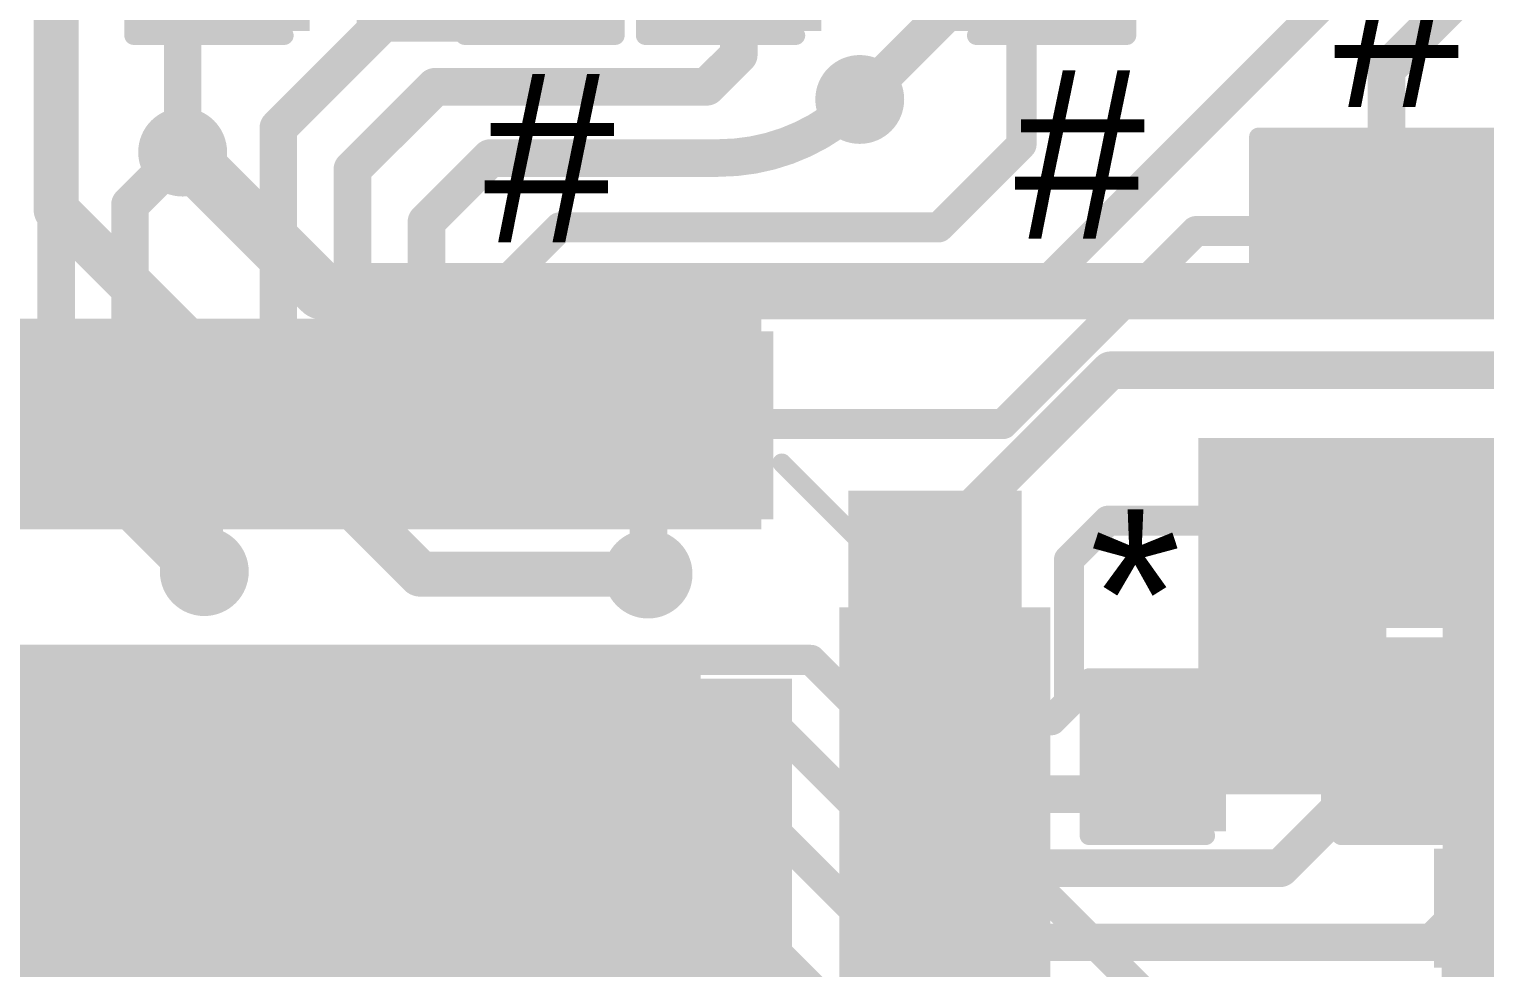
# Model space of a CAD drawing. Header units: millimetres. Extents: x -35.7 to 35.7, y -3.2 to 68.2.
# Drawn here: x 10.88 to 20.71, y 17.27 to 23.61 of the extents above; entities that cross this region are included whole.
import ezdxf

# ---------------------------------------------------------------- set-up
doc = ezdxf.new("R2010")
doc.units = ezdxf.units.MM
for name, color, linetype in [('BottomLayer', 5, 'Continuous'), ('BottomPaste', 16, 'Continuous'), ('BottomSolder', 6, 'Continuous'), ('TopLayer', 1, 'Continuous'), ('TopOverlay', 2, 'Continuous'), ('TopPaste', 8, 'Continuous'), ('TopSolder', 216, 'Continuous'), ('ViaHoleLayer', 16, 'Continuous')]:
    doc.layers.add(name, color=color, linetype=linetype)
doc.styles.add('Arial', font='', dxfattribs={"height": 0.2})
doc.styles.get('Arial').set_extended_font_data('Arial')

# ---------------------------------------------------------------- blocks, each defined once
blk = doc.blocks.new('16_SOIC_B_39')
at = {"layer": 'BottomLayer'}
for points in [[(-5.649998859999999, -4.145000599999999), (-3.64999778, -4.145000599999999), (-3.64999778, -4.7449994), (-5.649998859999999, -4.7449994)], [(3.65000032, -4.145000599999999), (5.6500014, -4.145000599999999), (5.6500014, -4.7449994), (3.65000032, -4.7449994)]]:
    blk.add_hatch(color=5, dxfattribs=at).paths.add_polyline_path(points)
at = {"layer": 'BottomPaste'}
for points in [[(-5.649998859999999, -4.145000599999999), (-3.64999778, -4.145000599999999), (-3.64999778, -4.7449994), (-5.649998859999999, -4.7449994)], [(3.65000032, -4.145000599999999), (5.6500014, -4.145000599999999), (5.6500014, -4.7449994), (3.65000032, -4.7449994)]]:
    blk.add_hatch(color=16, dxfattribs=at).paths.add_polyline_path(points)
at = {"layer": 'BottomSolder'}
for points in [[(-5.75159886, -4.0434006), (-3.54839778, -4.0434006), (-3.54839778, -4.8465994), (-5.75159886, -4.8465994)], [(3.54840032, -4.0434006), (5.7516014, -4.0434006), (5.7516014, -4.8465994), (3.54840032, -4.8465994)]]:
    blk.add_hatch(color=6, dxfattribs=at).paths.add_polyline_path(points)
blk = doc.blocks.new('CAP0805_75')
at = {"layer": 'TopLayer'}
for points in [[(-1.524, 0.7619999999999999), (-0.508, 0.7619999999999999), (-0.508, -0.7619999999999999), (-1.524, -0.7619999999999999)], [(0.508, 0.7619999999999999), (1.524, 0.7619999999999999), (1.524, -0.7619999999999999), (0.508, -0.7619999999999999)]]:
    blk.add_hatch(color=1, dxfattribs=at).paths.add_polyline_path(points)
at = {"layer": 'TopPaste'}
for points in [[(-1.524, 0.7619999999999999), (-0.508, 0.7619999999999999), (-0.508, -0.7619999999999999), (-1.524, -0.7619999999999999)], [(0.508, 0.7619999999999999), (1.524, 0.7619999999999999), (1.524, -0.7619999999999999), (0.508, -0.7619999999999999)]]:
    blk.add_hatch(color=8, dxfattribs=at).paths.add_polyline_path(points)
at = {"layer": 'TopSolder'}
for points in [[(-1.59399986, 0.8319998599999999), (-0.4380001399999999, 0.8319998599999999), (-0.4380001399999999, -0.8319998599999999), (-1.59399986, -0.8319998599999999)], [(0.4380001399999999, 0.8319998599999999), (1.59399986, 0.8319998599999999), (1.59399986, -0.8319998599999999), (0.4380001399999999, -0.8319998599999999)]]:
    blk.add_hatch(color=216, dxfattribs=at).paths.add_polyline_path(points)
at = {"layer": 'TopOverlay', "const_width": 0.127}
for points in [[(-1.6256, -0.8636), (-1.6256, 0.8636)], [(-1.6256, 0.8636), (-0.6096, 0.8636)], [(0.6096, 0.8636), (1.6256, 0.8636)], [(1.6256, -0.8636), (1.6256, 0.8636)], [(-1.6256, -0.8636), (-0.6096, -0.8636)], [(0.6096, -0.8636), (1.6256, -0.8636)]]:
    blk.add_lwpolyline(points, dxfattribs=at)
at = {"layer": 'TopOverlay', "const_width": 0.0635}
for points in [[(-1.65735, 0.8636, 1), (-1.59385, 0.8636, 1)], [(-1.65735, 0.8636, 1), (-1.59385, 0.8636, 1)], [(-0.64135, 0.8636, 1), (-0.57785, 0.8636, 1)], [(0.57785, 0.8636, 1), (0.64135, 0.8636, 1)], [(1.59385, 0.8636, 1), (1.65735, 0.8636, 1)], [(1.59385, 0.8636, 1), (1.65735, 0.8636, 1)], [(-1.65735, -0.8636, 1), (-1.59385, -0.8636, 1)], [(-1.65735, -0.8636, 1), (-1.59385, -0.8636, 1)], [(-0.64135, -0.8636, 1), (-0.57785, -0.8636, 1)], [(0.57785, -0.8636, 1), (0.64135, -0.8636, 1)], [(1.59385, -0.8636, 1), (1.65735, -0.8636, 1)], [(1.59385, -0.8636, 1), (1.65735, -0.8636, 1)]]:
    blk.add_lwpolyline(points, format="xyb", close=True, dxfattribs=at)
blk = doc.blocks.new('CAP0805_77')
at = {"layer": 'TopLayer'}
for points in [[(-1.524, 0.7619999999999999), (-0.508, 0.7619999999999999), (-0.508, -0.7619999999999999), (-1.524, -0.7619999999999999)], [(0.508, 0.7619999999999999), (1.524, 0.7619999999999999), (1.524, -0.7619999999999999), (0.508, -0.7619999999999999)]]:
    blk.add_hatch(color=1, dxfattribs=at).paths.add_polyline_path(points)
at = {"layer": 'TopPaste'}
for points in [[(-1.524, 0.7619999999999999), (-0.508, 0.7619999999999999), (-0.508, -0.7619999999999999), (-1.524, -0.7619999999999999)], [(0.508, 0.7619999999999999), (1.524, 0.7619999999999999), (1.524, -0.7619999999999999), (0.508, -0.7619999999999999)]]:
    blk.add_hatch(color=8, dxfattribs=at).paths.add_polyline_path(points)
at = {"layer": 'TopSolder'}
for points in [[(-1.59399986, 0.8319998599999999), (-0.4380001399999999, 0.8319998599999999), (-0.4380001399999999, -0.8319998599999999), (-1.59399986, -0.8319998599999999)], [(0.4380001399999999, 0.8319998599999999), (1.59399986, 0.8319998599999999), (1.59399986, -0.8319998599999999), (0.4380001399999999, -0.8319998599999999)]]:
    blk.add_hatch(color=216, dxfattribs=at).paths.add_polyline_path(points)
at = {"layer": 'TopOverlay', "const_width": 0.127}
for points in [[(-1.6256, -0.8636), (-1.6256, 0.8636)], [(-0.6096, 0.8636), (-1.6256, 0.8636)], [(1.6256, 0.8636), (0.6096, 0.8636)], [(1.6256, -0.8636), (1.6256, 0.8636)], [(-0.6096, -0.8636), (-1.6256, -0.8636)], [(1.6256, -0.8636), (0.6096, -0.8636)]]:
    blk.add_lwpolyline(points, dxfattribs=at)
at = {"layer": 'TopOverlay', "const_width": 0.0635}
for points in [[(-1.65735, 0.8636, 1), (-1.59385, 0.8636, 1)], [(-1.65735, 0.8636, 1), (-1.59385, 0.8636, 1)], [(-0.64135, 0.8636, 1), (-0.57785, 0.8636, 1)], [(0.57785, 0.8636, 1), (0.64135, 0.8636, 1)], [(1.59385, 0.8636, 1), (1.65735, 0.8636, 1)], [(1.59385, 0.8636, 1), (1.65735, 0.8636, 1)], [(-1.65735, -0.8636, 1), (-1.59385, -0.8636, 1)], [(-1.65735, -0.8636, 1), (-1.59385, -0.8636, 1)], [(-0.64135, -0.8636, 1), (-0.57785, -0.8636, 1)], [(0.57785, -0.8636, 1), (0.64135, -0.8636, 1)], [(1.59385, -0.8636, 1), (1.65735, -0.8636, 1)], [(1.59385, -0.8636, 1), (1.65735, -0.8636, 1)]]:
    blk.add_lwpolyline(points, format="xyb", close=True, dxfattribs=at)
blk = doc.blocks.new('CAP0805_78')
at = {"layer": 'TopLayer'}
for points in [[(-1.524, 0.7619999999999999), (-0.508, 0.7619999999999999), (-0.508, -0.7619999999999999), (-1.524, -0.7619999999999999)], [(0.508, 0.7619999999999999), (1.524, 0.7619999999999999), (1.524, -0.7619999999999999), (0.508, -0.7619999999999999)]]:
    blk.add_hatch(color=1, dxfattribs=at).paths.add_polyline_path(points)
at = {"layer": 'TopPaste'}
for points in [[(-1.524, 0.7619999999999999), (-0.508, 0.7619999999999999), (-0.508, -0.7619999999999999), (-1.524, -0.7619999999999999)], [(0.508, 0.7619999999999999), (1.524, 0.7619999999999999), (1.524, -0.7619999999999999), (0.508, -0.7619999999999999)]]:
    blk.add_hatch(color=8, dxfattribs=at).paths.add_polyline_path(points)
at = {"layer": 'TopSolder'}
for points in [[(-1.59399986, 0.8319998599999999), (-0.4380001399999999, 0.8319998599999999), (-0.4380001399999999, -0.8319998599999999), (-1.59399986, -0.8319998599999999)], [(0.4380001399999999, 0.8319998599999999), (1.59399986, 0.8319998599999999), (1.59399986, -0.8319998599999999), (0.4380001399999999, -0.8319998599999999)]]:
    blk.add_hatch(color=216, dxfattribs=at).paths.add_polyline_path(points)
at = {"layer": 'TopOverlay', "const_width": 0.127}
for points in [[(-1.6256, 0.8636), (-1.6256, -0.8636)], [(-0.6096, 0.8636), (-1.6256, 0.8636)], [(1.6256, 0.8636), (0.6096, 0.8636)], [(1.6256, 0.8636), (1.6256, -0.8636)], [(-0.6096, -0.8636), (-1.6256, -0.8636)], [(1.6256, -0.8636), (0.6096, -0.8636)]]:
    blk.add_lwpolyline(points, dxfattribs=at)
at = {"layer": 'TopOverlay', "const_width": 0.0635}
for points in [[(-1.65735, 0.8636, 1), (-1.59385, 0.8636, 1)], [(-1.65735, 0.8636, 1), (-1.59385, 0.8636, 1)], [(-0.64135, 0.8636, 1), (-0.57785, 0.8636, 1)], [(0.57785, 0.8636, 1), (0.64135, 0.8636, 1)], [(1.59385, 0.8636, 1), (1.65735, 0.8636, 1)], [(1.59385, 0.8636, 1), (1.65735, 0.8636, 1)], [(-1.65735, -0.8636, 1), (-1.59385, -0.8636, 1)], [(-1.65735, -0.8636, 1), (-1.59385, -0.8636, 1)], [(-0.64135, -0.8636, 1), (-0.57785, -0.8636, 1)], [(0.57785, -0.8636, 1), (0.64135, -0.8636, 1)], [(1.59385, -0.8636, 1), (1.65735, -0.8636, 1)], [(1.59385, -0.8636, 1), (1.65735, -0.8636, 1)]]:
    blk.add_lwpolyline(points, format="xyb", close=True, dxfattribs=at)
blk = doc.blocks.new('CAP_0603_79')
at = {"layer": 'TopLayer'}
for points in [[(-0.3809999999999999, 0.4445), (-0.3810000000000001, -0.4445), (-1.143, -0.4445), (-1.143, 0.4445)], [(1.143, 0.4445), (1.143, -0.4445), (0.3809999999999999, -0.4445), (0.3810000000000001, 0.4445)]]:
    blk.add_hatch(color=1, dxfattribs=at).paths.add_polyline_path(points)
at = {"layer": 'TopPaste'}
for points in [[(-0.3809999999999999, 0.4445), (-0.3810000000000001, -0.4445), (-1.143, -0.4445), (-1.143, 0.4445)], [(1.143, 0.4445), (1.143, -0.4445), (0.3809999999999999, -0.4445), (0.3810000000000001, 0.4445)]]:
    blk.add_hatch(color=8, dxfattribs=at).paths.add_polyline_path(points)
at = {"layer": 'TopSolder'}
for points in [[(-0.3210001199999999, 0.5044998799999999), (-0.3210001200000001, -0.50449988), (-1.20299988, -0.5044998799999999), (-1.20299988, 0.50449988)], [(1.20299988, 0.5044998799999999), (1.20299988, -0.50449988), (0.3210001199999999, -0.5044998799999999), (0.3210001200000001, 0.50449988)]]:
    blk.add_hatch(color=216, dxfattribs=at).paths.add_polyline_path(points)
at = {"layer": 'TopOverlay', "const_width": 0.127}
for points in [[(-1.2446, 0.5334), (-0.4571999999999999, 0.5334)], [(-1.2446, -0.5334), (-1.2446, 0.5334)], [(0.4571999999999999, 0.5334), (1.2446, 0.5334)], [(1.2446, -0.5334), (1.2446, 0.5334)], [(-1.2446, -0.5334), (-0.4571999999999999, -0.5334)], [(0.4571999999999999, -0.5334), (1.2446, -0.5334)]]:
    blk.add_lwpolyline(points, dxfattribs=at)
at = {"layer": 'TopOverlay', "const_width": 0.0635}
for points in [[(-1.27635, 0.5334, 1), (-1.21285, 0.5334, 1)], [(-1.27635, 0.5334, 1), (-1.21285, 0.5334, 1)], [(-0.4889499999999999, 0.5334, 1), (-0.42545, 0.5334, 1)], [(0.42545, 0.5334, 1), (0.4889499999999999, 0.5334, 1)], [(1.21285, 0.5334, 1), (1.27635, 0.5334, 1)], [(1.21285, 0.5334, 1), (1.27635, 0.5334, 1)], [(-1.27635, -0.5334, 1), (-1.21285, -0.5334, 1)], [(-1.27635, -0.5334, 1), (-1.21285, -0.5334, 1)], [(-0.4889499999999999, -0.5334, 1), (-0.42545, -0.5334, 1)], [(0.42545, -0.5334, 1), (0.4889499999999999, -0.5334, 1)], [(1.21285, -0.5334, 1), (1.27635, -0.5334, 1)], [(1.21285, -0.5334, 1), (1.27635, -0.5334, 1)]]:
    blk.add_lwpolyline(points, format="xyb", close=True, dxfattribs=at)
blk = doc.blocks.new('CAP_0603_B_90')
at = {"layer": 'BottomLayer'}
for points in [[(-1.143, -0.4445), (-1.143, 0.4445), (-0.3809999999999999, 0.4445), (-0.3809999999999999, -0.4445)], [(0.3809999999999999, -0.4445), (0.3809999999999999, 0.4445), (1.143, 0.4445), (1.143, -0.4445)]]:
    blk.add_hatch(color=5, dxfattribs=at).paths.add_polyline_path(points)
at = {"layer": 'BottomPaste'}
for points in [[(-1.143, -0.4445), (-1.143, 0.4445), (-0.3809999999999999, 0.4445), (-0.3809999999999999, -0.4445)], [(0.3809999999999999, -0.4445), (0.3809999999999999, 0.4445), (1.143, 0.4445), (1.143, -0.4445)]]:
    blk.add_hatch(color=16, dxfattribs=at).paths.add_polyline_path(points)
at = {"layer": 'BottomSolder'}
for points in [[(-1.20299988, -0.50449988), (-1.20299988, 0.50449988), (-0.3210001199999999, 0.50449988), (-0.3210001199999999, -0.50449988)], [(0.3210001199999999, -0.50449988), (0.3210001199999999, 0.50449988), (1.20299988, 0.50449988), (1.20299988, -0.50449988)]]:
    blk.add_hatch(color=6, dxfattribs=at).paths.add_polyline_path(points)
blk = doc.blocks.new('CAP_0603_B_92')
at = {"layer": 'BottomLayer'}
for points in [[(-1.143, -0.4445), (-1.143, 0.4445), (-0.3809999999999999, 0.4445), (-0.3809999999999999, -0.4445)], [(0.3809999999999999, -0.4445), (0.3809999999999999, 0.4445), (1.143, 0.4445), (1.143, -0.4445)]]:
    blk.add_hatch(color=5, dxfattribs=at).paths.add_polyline_path(points)
at = {"layer": 'BottomPaste'}
for points in [[(-1.143, -0.4445), (-1.143, 0.4445), (-0.3809999999999999, 0.4445), (-0.3809999999999999, -0.4445)], [(0.3809999999999999, -0.4445), (0.3809999999999999, 0.4445), (1.143, 0.4445), (1.143, -0.4445)]]:
    blk.add_hatch(color=16, dxfattribs=at).paths.add_polyline_path(points)
at = {"layer": 'BottomSolder'}
for points in [[(-1.20299988, -0.50449988), (-1.20299988, 0.50449988), (-0.3210001199999999, 0.50449988), (-0.3210001199999999, -0.50449988)], [(0.3210001199999999, -0.50449988), (0.3210001199999999, 0.50449988), (1.20299988, 0.50449988), (1.20299988, -0.50449988)]]:
    blk.add_hatch(color=6, dxfattribs=at).paths.add_polyline_path(points)
blk = doc.blocks.new('CAP_0603_106')
at = {"layer": 'TopLayer'}
for points in [[(-0.3809999999999999, 0.4445), (-0.3809999999999999, -0.4445), (-1.143, -0.4445), (-1.143, 0.4445)], [(1.143, 0.4445), (1.143, -0.4445), (0.3809999999999999, -0.4445), (0.3809999999999999, 0.4445)]]:
    blk.add_hatch(color=1, dxfattribs=at).paths.add_polyline_path(points)
at = {"layer": 'TopPaste'}
for points in [[(-0.3809999999999999, 0.4445), (-0.3809999999999999, -0.4445), (-1.143, -0.4445), (-1.143, 0.4445)], [(1.143, 0.4445), (1.143, -0.4445), (0.3809999999999999, -0.4445), (0.3809999999999999, 0.4445)]]:
    blk.add_hatch(color=8, dxfattribs=at).paths.add_polyline_path(points)
at = {"layer": 'TopSolder'}
for points in [[(-0.2794, 0.5460999999999999), (-0.2794, -0.5460999999999999), (-1.2446, -0.5460999999999999), (-1.2446, 0.5460999999999999)], [(1.2446, 0.5460999999999999), (1.2446, -0.5460999999999999), (0.2794, -0.5460999999999999), (0.2794, 0.5460999999999999)]]:
    blk.add_hatch(color=216, dxfattribs=at).paths.add_polyline_path(points)
at = {"layer": 'TopOverlay', "const_width": 0.127}
for points in [[(-1.2446, 0.5334), (-1.2446, -0.5334)], [(-1.2446, 0.5334), (-0.4571999999999999, 0.5334)], [(0.4571999999999999, 0.5334), (1.2446, 0.5334)], [(1.2446, 0.5334), (1.2446, -0.5334)], [(-1.2446, -0.5334), (-0.4571999999999999, -0.5334)], [(0.4571999999999999, -0.5334), (1.2446, -0.5334)]]:
    blk.add_lwpolyline(points, dxfattribs=at)
at = {"layer": 'TopOverlay', "const_width": 0.0635}
for points in [[(-1.27635, 0.5334, 1), (-1.21285, 0.5334, 1)], [(-1.27635, 0.5334, 1), (-1.21285, 0.5334, 1)], [(-0.4889499999999999, 0.5334, 1), (-0.42545, 0.5334, 1)], [(0.42545, 0.5334, 1), (0.4889499999999999, 0.5334, 1)], [(1.21285, 0.5334, 1), (1.27635, 0.5334, 1)], [(1.21285, 0.5334, 1), (1.27635, 0.5334, 1)], [(-1.27635, -0.5334, 1), (-1.21285, -0.5334, 1)], [(-1.27635, -0.5334, 1), (-1.21285, -0.5334, 1)], [(-0.4889499999999999, -0.5334, 1), (-0.42545, -0.5334, 1)], [(0.42545, -0.5334, 1), (0.4889499999999999, -0.5334, 1)], [(1.21285, -0.5334, 1), (1.27635, -0.5334, 1)], [(1.21285, -0.5334, 1), (1.27635, -0.5334, 1)]]:
    blk.add_lwpolyline(points, format="xyb", close=True, dxfattribs=at)
blk = doc.blocks.new('48_TQFP_EP__7X7__167')
at = {"layer": 'TopLayer'}
for points in [[(-1.5900019, 4.86000171), (-1.5900019, 3.64000161), (-1.91000126, 3.64000161), (-1.91000126, 4.86000171)], [(-1.09000036, 4.86000171), (-1.09000036, 3.64000161), (-1.40999972, 3.64000161), (-1.40999972, 4.86000171)], [(-0.5900013599999998, 4.86000171), (-0.5900013600000001, 3.64000161), (-0.9100007200000001, 3.64000161), (-0.9100007199999998, 4.86000171)], [(-0.08999981999999988, 4.86000171), (-0.0899998200000001, 3.64000161), (-0.4099991800000001, 3.64000161), (-0.4099991799999999, 4.86000171)], [(0.4099991800000001, 4.86000171), (0.4099991799999999, 3.64000161), (0.08999981999999988, 3.64000161), (0.0899998200000001, 4.86000171)], [(0.90999818, 4.86000171), (0.9099981799999999, 3.64000161), (0.5899988199999998, 3.64000161), (0.5899988200000001, 4.86000171)], [(1.40999972, 4.86000171), (1.40999972, 3.64000161), (1.09000036, 3.64000161), (1.09000036, 4.86000171)], [(1.90999872, 4.86000171), (1.90999872, 3.64000161), (1.58999936, 3.64000161), (1.58999936, 4.86000171)], [(2.41000026, 4.86000171), (2.41000026, 3.64000161), (2.0900009, 3.64000161), (2.0900009, 4.86000171)], [(2.90999926, 4.86000171), (2.90999926, 3.64000161), (2.5899999, 3.64000161), (2.5899999, 4.86000171)], [(4.86000171, 2.90999926), (4.86000171, 2.5899999), (3.64000161, 2.5899999), (3.64000161, 2.90999926)], [(2.50000008, 2.500000079999999), (2.500000079999999, -2.50000008), (-2.50000008, -2.500000079999999), (-2.500000079999999, 2.50000008)], [(4.86000171, 2.41000026), (4.86000171, 2.0900009), (3.64000161, 2.0900009), (3.64000161, 2.41000026)], [(4.86000171, 1.91000126), (4.86000171, 1.5900019), (3.64000161, 1.5900019), (3.64000161, 1.91000126)], [(4.86000171, 1.40999972), (4.86000171, 1.09000036), (3.64000161, 1.09000036), (3.64000161, 1.40999972)], [(4.86000171, 0.9100007199999998), (4.86000171, 0.5900013599999998), (3.64000161, 0.5900013600000001), (3.64000161, 0.9100007200000001)]]:
    blk.add_hatch(color=1, dxfattribs=at).paths.add_polyline_path(points)
at = {"layer": 'TopPaste'}
for points in [[(-1.5900019, 4.86000171), (-1.5900019, 3.64000161), (-1.91000126, 3.64000161), (-1.91000126, 4.86000171)], [(-1.09000036, 4.86000171), (-1.09000036, 3.64000161), (-1.40999972, 3.64000161), (-1.40999972, 4.86000171)], [(-0.5900013599999998, 4.86000171), (-0.5900013600000001, 3.64000161), (-0.9100007200000001, 3.64000161), (-0.9100007199999998, 4.86000171)], [(-0.08999981999999988, 4.86000171), (-0.0899998200000001, 3.64000161), (-0.4099991800000001, 3.64000161), (-0.4099991799999999, 4.86000171)], [(0.4099991800000001, 4.86000171), (0.4099991799999999, 3.64000161), (0.08999981999999988, 3.64000161), (0.0899998200000001, 4.86000171)], [(0.90999818, 4.86000171), (0.9099981799999999, 3.64000161), (0.5899988199999998, 3.64000161), (0.5899988200000001, 4.86000171)], [(1.40999972, 4.86000171), (1.40999972, 3.64000161), (1.09000036, 3.64000161), (1.09000036, 4.86000171)], [(1.90999872, 4.86000171), (1.90999872, 3.64000161), (1.58999936, 3.64000161), (1.58999936, 4.86000171)], [(2.41000026, 4.86000171), (2.41000026, 3.64000161), (2.0900009, 3.64000161), (2.0900009, 4.86000171)], [(2.90999926, 4.86000171), (2.90999926, 3.64000161), (2.5899999, 3.64000161), (2.5899999, 4.86000171)], [(4.86000171, 2.90999926), (4.86000171, 2.5899999), (3.64000161, 2.5899999), (3.64000161, 2.90999926)], [(2.50000008, 2.500000079999999), (2.500000079999999, -2.50000008), (-2.50000008, -2.500000079999999), (-2.500000079999999, 2.50000008)], [(4.86000171, 2.41000026), (4.86000171, 2.0900009), (3.64000161, 2.0900009), (3.64000161, 2.41000026)], [(4.86000171, 1.91000126), (4.86000171, 1.5900019), (3.64000161, 1.5900019), (3.64000161, 1.91000126)], [(4.86000171, 1.40999972), (4.86000171, 1.09000036), (3.64000161, 1.09000036), (3.64000161, 1.40999972)], [(4.86000171, 0.9100007199999998), (4.86000171, 0.5900013599999998), (3.64000161, 0.5900013600000001), (3.64000161, 0.9100007200000001)]]:
    blk.add_hatch(color=8, dxfattribs=at).paths.add_polyline_path(points)
at = {"layer": 'TopSolder'}
for points in [[(-1.4884019, 4.96160171), (-1.4884019, 3.53840161), (-2.01160126, 3.53840161), (-2.01160126, 4.96160171)], [(-0.9884003599999998, 4.96160171), (-0.9884003600000001, 3.53840161), (-1.51159972, 3.53840161), (-1.51159972, 4.96160171)], [(-0.4884013599999998, 4.96160171), (-0.4884013600000001, 3.53840161), (-1.01160072, 3.53840161), (-1.01160072, 4.96160171)], [(0.01160018000000015, 4.96160171), (0.01160017999999985, 3.53840161), (-0.5115991800000002, 3.53840161), (-0.5115991799999998, 4.96160171)], [(0.5115991800000002, 4.96160171), (0.5115991799999998, 3.53840161), (-0.01160018000000015, 3.53840161), (-0.01160017999999985, 4.96160171)], [(1.01159818, 4.96160171), (1.01159818, 3.53840161), (0.4883988199999998, 3.53840161), (0.4883988200000002, 4.96160171)], [(1.51159972, 4.96160171), (1.51159972, 3.53840161), (0.9884003599999998, 3.53840161), (0.9884003600000001, 4.96160171)], [(2.01159872, 4.96160171), (2.01159872, 3.53840161), (1.48839936, 3.53840161), (1.48839936, 4.96160171)], [(2.51160026, 4.96160171), (2.51160026, 3.53840161), (1.9884009, 3.53840161), (1.9884009, 4.96160171)], [(3.01159926, 4.96160171), (3.01159926, 3.53840161), (2.4883999, 3.53840161), (2.4883999, 4.96160171)], [(4.96160171, 3.01159926), (4.96160171, 2.4883999), (3.53840161, 2.4883999), (3.53840161, 3.01159926)], [(2.60160008, 2.601600079999999), (2.601600079999999, -2.60160008), (-2.60160008, -2.601600079999999), (-2.601600079999999, 2.60160008)], [(4.96160171, 2.51160026), (4.96160171, 1.9884009), (3.53840161, 1.9884009), (3.53840161, 2.51160026)], [(4.96160171, 2.01160126), (4.96160171, 1.4884019), (3.53840161, 1.4884019), (3.53840161, 2.01160126)], [(4.96160171, 1.51159972), (4.96160171, 0.9884003599999998), (3.53840161, 0.9884003600000001), (3.53840161, 1.51159972)], [(4.96160171, 1.01160072), (4.96160171, 0.4884013599999998), (3.53840161, 0.4884013600000001), (3.53840161, 1.01160072)]]:
    blk.add_hatch(color=216, dxfattribs=at).paths.add_polyline_path(points)
at = {"layer": 'TopOverlay', "const_width": 0.127}
blk.add_lwpolyline([(3.1496, 3.98780254), (3.9878, 3.14960254)], dxfattribs=at)
at = {"layer": 'TopOverlay', "const_width": 0.0635}
for points in [[(3.11785, 3.98780254, 1), (3.18135, 3.98780254, 1)], [(3.95605, 3.14960254, 1), (4.01955, 3.14960254, 1)]]:
    blk.add_lwpolyline(points, format="xyb", close=True, dxfattribs=at)

msp = doc.modelspace()

# ---------------------------------------------------------------- hatches: boundary and pattern name
at = {"layer": 'BottomLayer'}
h = msp.add_hatch(color=5, dxfattribs=at)
edge = h.paths.add_edge_path()
edge.add_arc((16.4846, 23.1394), 0.2999994, 0, 360)
h = msp.add_hatch(color=5, dxfattribs=at)
edge = h.paths.add_edge_path()
edge.add_arc((11.9126, 22.7838), 0.2999994, 0, 360)
for points in [[(25.3238, 19.94578434), (25.3238, 20.85339746), (18.7706, 20.85339746), (18.7706, 19.94578434)], [(18.77036886, 18.4460007), (20.04059746, 18.4460007), (20.04059746, 20.70099746), (18.77036886, 20.70099746)], [(20.42064496, 17.272), (21.5646, 17.272), (21.5646, 19.7104), (20.42064496, 19.7104)], [(10.1346, 17.3228), (13.3604, 17.3228), (13.3604, 18.2372), (10.1346, 18.2372)], [(24.12831344, 17.01799746), (24.12831344, 17.98319746), (20.41400032, 17.98319746), (20.41400032, 17.01799746)]]:
    msp.add_hatch(color=5, dxfattribs=at).paths.add_polyline_path(points)
h = msp.add_hatch(color=5, dxfattribs=at)
edge = h.paths.add_edge_path()
edge.add_arc((17.05884574, 20.193), 0.2999994, 0, 360)
h = msp.add_hatch(color=5, dxfattribs=at)
edge = h.paths.add_edge_path()
edge.add_arc((12.05884304, 19.95073988), 0.2999994, 0, 360)
h = msp.add_hatch(color=5, dxfattribs=at)
edge = h.paths.add_edge_path()
edge.add_arc((15.05525564, 19.9341994), 0.2999994, 0, 360)
at = {"layer": 'BottomSolder'}
h = msp.add_hatch(color=6, dxfattribs=at)
edge = h.paths.add_edge_path()
edge.add_arc((16.4846, 23.1394), 0.1499997, 0, 360)
h = msp.add_hatch(color=6, dxfattribs=at)
edge = h.paths.add_edge_path()
edge.add_arc((11.9126, 22.7838), 0.1499997, 0, 360)
h = msp.add_hatch(color=6, dxfattribs=at)
edge = h.paths.add_edge_path()
edge.add_arc((17.05884574, 20.193), 0.1499997, 0, 360)
h = msp.add_hatch(color=6, dxfattribs=at)
edge = h.paths.add_edge_path()
edge.add_arc((12.05884304, 19.95073988), 0.1499997, 0, 360)
h = msp.add_hatch(color=6, dxfattribs=at)
edge = h.paths.add_edge_path()
edge.add_arc((15.05525564, 19.9341994), 0.1499997, 0, 360)
at = {"layer": 'TopLayer'}
for points in [[(13.08824408, 23.5298361), (14.7574, 23.5298361), (14.7574, 25.2570361), (13.08824408, 25.2570361)], [(15.39964408, 20.3040361), (15.9004, 20.3040361), (15.9004, 21.5740361), (15.39964408, 21.5740361)], [(16.4084, 19.29483568), (17.5768, 19.29483568), (17.5768, 20.4978), (16.4084, 20.4978)], [(19.6596, 18.8214), (22.15932068, 18.8214), (22.15932068, 19.5072), (19.6596, 19.5072)], [(10.00101632, 14.22263602), (10.9474, 14.22263602), (10.9474, 19.19723618), (10.00101632, 19.19723618)], [(15.08101632, 11.83723566), (16.0274, 11.83723566), (16.0274, 19.22779746), (15.08101632, 19.22779746)]]:
    msp.add_hatch(color=1, dxfattribs=at).paths.add_polyline_path(points)
h = msp.add_hatch(color=1, dxfattribs=at)
edge = h.paths.add_edge_path()
edge.add_arc((16.4846, 23.1394), 0.2999994, 0, 360)
h = msp.add_hatch(color=1, dxfattribs=at)
edge = h.paths.add_edge_path()
edge.add_arc((11.9126, 22.7838), 0.2999994, 0, 360)
h = msp.add_hatch(color=1, dxfattribs=at)
edge = h.paths.add_edge_path()
edge.add_arc((17.05884574, 20.193), 0.2999994, 0, 360)
h = msp.add_hatch(color=1, dxfattribs=at)
edge = h.paths.add_edge_path()
edge.add_arc((12.05884304, 19.95073988), 0.2999994, 0, 360)
h = msp.add_hatch(color=1, dxfattribs=at)
edge = h.paths.add_edge_path()
edge.add_arc((15.05525564, 19.9341994), 0.2999994, 0, 360)
at = {"layer": 'TopSolder'}
h = msp.add_hatch(color=216, dxfattribs=at)
edge = h.paths.add_edge_path()
edge.add_arc((16.4846, 23.1394), 0.1499997, 0, 360)
h = msp.add_hatch(color=216, dxfattribs=at)
edge = h.paths.add_edge_path()
edge.add_arc((11.9126, 22.7838), 0.1499997, 0, 360)
h = msp.add_hatch(color=216, dxfattribs=at)
edge = h.paths.add_edge_path()
edge.add_arc((17.05884574, 20.193), 0.1499997, 0, 360)
h = msp.add_hatch(color=216, dxfattribs=at)
edge = h.paths.add_edge_path()
edge.add_arc((12.05884304, 19.95073988), 0.1499997, 0, 360)
h = msp.add_hatch(color=216, dxfattribs=at)
edge = h.paths.add_edge_path()
edge.add_arc((15.05525564, 19.9341994), 0.1499997, 0, 360)
at = {"layer": 'ViaHoleLayer'}
h = msp.add_hatch(color=16, dxfattribs=at)
edge = h.paths.add_edge_path()
edge.add_arc((16.4846, 23.1394), 0.1499997, 0, 360)
h = msp.add_hatch(color=16, dxfattribs=at)
edge = h.paths.add_edge_path()
edge.add_arc((11.9126, 22.7838), 0.1499997, 0, 360)
h = msp.add_hatch(color=16, dxfattribs=at)
edge = h.paths.add_edge_path()
edge.add_arc((17.05884574, 20.193), 0.1499997, 0, 360)
h = msp.add_hatch(color=16, dxfattribs=at)
edge = h.paths.add_edge_path()
edge.add_arc((12.05884304, 19.95073988), 0.1499997, 0, 360)
h = msp.add_hatch(color=16, dxfattribs=at)
edge = h.paths.add_edge_path()
edge.add_arc((15.05525564, 19.9341994), 0.1499997, 0, 360)

# ---------------------------------------------------------------- linework, layer by layer
at = {"layer": 'BottomLayer'}
for points, const_width in [([(11.0588425, 22.39296004), (11.0588425, 24.2668425)], 0.3048), ([(16.4846, 23.1394), (17.64565178, 24.30045178)], 0.254), ([(11.9126, 22.7838), (12.8524, 21.844)], 0.3809999999999999), ([(11.0588425, 22.39296004), (13.51760314, 19.9341994)], 0.3048), ([(10.14018292, 21.8694), (12.05884304, 19.95073988)], 0.3809999999999999), ([(12.8524, 21.844), (24.511, 21.844)], 0.3809999999999999), ([(17.05884574, 20.193), (18.17644574, 21.3106)], 0.254), ([(18.17644574, 21.3106), (28.321, 21.3106)], 0.254), ([(13.51760314, 19.9341994), (15.05525564, 19.9341994)], 0.3048), ([(2.75764498, 19.3548), (16.1544, 19.3548)], 0.2032), ([(16.1544, 19.3548), (19.1262, 16.383)], 0.2032), ([(3.24104508, 18.95059202), (15.87281052, 18.95059202)], 0.2032), ([(15.87281052, 18.95059202), (19.71040254, 15.113)], 0.2032), ([(3.76139202, 18.56959202), (15.54261052, 18.56959202)], 0.2032), ([(15.54261052, 18.56959202), (20.2216385, 13.89056404)], 0.2032), ([(11.5316, 17.7546), (15.33331452, 17.7546)], 0.508), ([(15.33331452, 17.7546), (19.07125726, 14.01665726)], 0.508)]:
    msp.add_lwpolyline(points, dxfattribs=dict(at, const_width=const_width))
for points, const_width in [([(16.4211, 23.1394, 1), (16.5481, 23.1394, 1)], 0.127), ([(11.81735, 22.7838, 1), (12.00785, 22.7838, 1)], 0.1905), ([(10.9826425, 22.39296004, 1), (11.1350425, 22.39296004, 1)], 0.1524), ([(10.9826425, 22.39296004, 1), (11.1350425, 22.39296004, 1)], 0.1524), ([(12.75715, 21.844, 1), (12.94765, 21.844, 1)], 0.1905), ([(12.75715, 21.844, 1), (12.94765, 21.844, 1)], 0.1905), ([(18.11294574, 21.3106, 1), (18.23994574, 21.3106, 1)], 0.127), ([(18.11294574, 21.3106, 1), (18.23994574, 21.3106, 1)], 0.127), ([(16.99534574, 20.193, 1), (17.12234574, 20.193, 1)], 0.127), ([(11.96359304, 19.95073988, 1), (12.15409304, 19.95073988, 1)], 0.1905), ([(13.44140314, 19.9341994, 1), (13.59380314, 19.9341994, 1)], 0.1524), ([(13.44140314, 19.9341994, 1), (13.59380314, 19.9341994, 1)], 0.1524), ([(14.97905564, 19.9341994, 1), (15.13145564, 19.9341994, 1)], 0.1524), ([(16.1036, 19.3548, 1), (16.2052, 19.3548, 1)], 0.1016), ([(16.1036, 19.3548, 1), (16.2052, 19.3548, 1)], 0.1016), ([(15.82201052, 18.95059202, 1), (15.92361052, 18.95059202, 1)], 0.1016), ([(15.82201052, 18.95059202, 1), (15.92361052, 18.95059202, 1)], 0.1016), ([(15.49181052, 18.56959202, 1), (15.59341052, 18.56959202, 1)], 0.1016), ([(15.49181052, 18.56959202, 1), (15.59341052, 18.56959202, 1)], 0.1016), ([(11.4046, 17.7546, 1), (11.6586, 17.7546, 1)], 0.254), ([(15.20631452, 17.7546, 1), (15.46031452, 17.7546, 1)], 0.254), ([(15.20631452, 17.7546, 1), (15.46031452, 17.7546, 1)], 0.254)]:
    msp.add_lwpolyline(points, format="xyb", close=True, dxfattribs=dict(at, const_width=const_width))
at = {"layer": 'TopLayer'}
for points, const_width in [([(11.0588425, 20.94723776), (11.0588425, 26.2988425)], 0.254), ([(15.66750994, 23.44059066), (15.66750994, 24.41369006)], 0.254), ([(17.5768, 22.8346), (17.5768, 24.37528018)], 0.2032), ([(20.0406, 23.3426), (21.082, 24.384)], 0.254), ([(11.9126, 22.7838), (11.9126, 24.1554)], 0.254), ([(12.55884458, 22.94744458), (13.46296012, 23.85156012)], 0.254), ([(17.7292, 21.8948), (19.7104, 23.876)], 0.2032), ([(15.45195538, 23.2250361), (15.66750994, 23.44059066)], 0.254), ([(20.0406, 22.2758), (20.0406, 23.3426)], 0.254), ([(13.05884612, 22.66755182), (13.6163304, 23.2250361)], 0.254), ([(13.6163304, 23.2250361), (15.45195538, 23.2250361)], 0.254), ([(12.55884458, 20.94723776), (12.55884458, 22.94744458)], 0.254), ([(11.557, 22.4282), (11.9126, 22.7838)], 0.254), ([(17.018, 22.2758), (17.5768, 22.8346)], 0.2032), ([(13.55884258, 22.31223376), (13.99045716, 22.74384834)], 0.254), ([(13.99045716, 22.74384834), (15.52965398, 22.74384834)], 0.254), ([(13.05884612, 20.9472403), (13.05884612, 22.66755182)], 0.254), ([(11.557, 20.9490818), (11.557, 22.4282)], 0.254), ([(13.55884258, 20.94723776), (13.55884258, 22.31223376)], 0.254), ([(14.05884412, 21.8762326), (14.45841152, 22.2758)], 0.2032), ([(14.45841152, 22.2758), (17.018, 22.2758)], 0.2032), ([(17.4515018, 20.94723776), (18.75466404, 22.2504)], 0.2032), ([(18.75466404, 22.2504), (20.0914, 22.2504)], 0.2032), ([(14.05884412, 20.94723776), (14.05884412, 21.8762326)], 0.2032), ([(14.55884312, 21.77576798), (14.67787514, 21.8948)], 0.2032), ([(14.67787514, 21.8948), (17.7292, 21.8948)], 0.2032), ([(14.55884312, 20.94723776), (14.55884312, 21.77576798)], 0.2032), ([(15.61724334, 21.2946361), (15.61724334, 21.45563908)], 0.2032), ([(15.55884366, 21.23623642), (15.61724334, 21.2946361)], 0.2032), ([(11.557, 20.9490818), (11.55884404, 20.94723776)], 0.254), ([(12.05884304, 19.95073988), (12.05884304, 20.94723776)], 0.254), ([(13.05884358, 20.94723776), (13.05884612, 20.9472403)], 0.254), ([(15.05884466, 19.9341994), (15.05884466, 20.94723776)], 0.254), ([(15.55884366, 20.94723776), (17.4515018, 20.94723776)], 0.2032), ([(17.89744706, 20.03104706), (18.161, 20.2946)], 0.2032), ([(18.161, 20.2946), (20.0406, 20.2946)], 0.2032), ([(20.0406, 20.2946), (20.1168, 20.2946)], 0.2032), ([(17.89744706, 19.06584706), (17.89744706, 20.03104706)], 0.2032), ([(17.05884574, 19.44723568), (17.06324502, 19.44723568)], 0.254), ([(17.06324502, 19.44723568), (17.0962447, 19.48023536)], 0.254), ([(17.0962447, 19.48023536), (17.32123536, 19.48023536)], 0.254), ([(17.05884574, 18.94723668), (17.11724542, 19.00563636)], 0.2032), ([(17.77883668, 18.94723668), (17.89744706, 19.06584706)], 0.2032), ([(17.05884574, 18.94723668), (17.77883668, 18.94723668)], 0.2032), ([(20.01424496, 18.76473514), (20.17758728, 18.92807746)], 0.254), ([(19.32374596, 17.94723614), (19.84230982, 18.4658)], 0.254), ([(19.84230982, 18.4658), (20.0406, 18.4658)], 0.254), ([(17.05884574, 18.44723768), (18.5918475, 18.44723768)], 0.254), ([(19.76314056, 18.38373514), (19.8275956, 18.44819018)], 0.254), ([(19.8275956, 18.44819018), (20.1168, 18.44819018)], 0.254), ([(20.35334512, 17.44723714), (21.12734408, 18.2212361)], 0.254), ([(17.05884574, 17.94723614), (19.32374596, 17.94723614)], 0.254), ([(17.05884574, 17.44723714), (20.35334512, 17.44723714)], 0.254)]:
    msp.add_lwpolyline(points, dxfattribs=dict(at, const_width=const_width))
for points, const_width in [([(15.60400994, 23.44059066, 1), (15.73100994, 23.44059066, 1)], 0.127), ([(15.60400994, 23.44059066, 1), (15.73100994, 23.44059066, 1)], 0.127), ([(19.9771, 23.3426, 1), (20.1041, 23.3426, 1)], 0.127), ([(19.9771, 23.3426, 1), (20.1041, 23.3426, 1)], 0.127), ([(13.5528304, 23.2250361, 1), (13.6798304, 23.2250361, 1)], 0.127), ([(13.5528304, 23.2250361, 1), (13.6798304, 23.2250361, 1)], 0.127), ([(15.38845538, 23.2250361, 1), (15.51545538, 23.2250361, 1)], 0.127), ([(15.38845538, 23.2250361, 1), (15.51545538, 23.2250361, 1)], 0.127), ([(16.4211, 23.1394, 1), (16.5481, 23.1394, 1)], 0.127), ([(12.49534458, 22.94744458, 1), (12.62234458, 22.94744458, 1)], 0.127), ([(12.49534458, 22.94744458, 1), (12.62234458, 22.94744458, 1)], 0.127), ([(11.8491, 22.7838, 1), (11.9761, 22.7838, 1)], 0.127), ([(11.8491, 22.7838, 1), (11.9761, 22.7838, 1)], 0.127), ([(17.526, 22.8346, 1), (17.6276, 22.8346, 1)], 0.1016), ([(17.526, 22.8346, 1), (17.6276, 22.8346, 1)], 0.1016), ([(13.92695716, 22.74384834, 1), (14.05395716, 22.74384834, 1)], 0.127), ([(13.92695716, 22.74384834, 1), (14.05395716, 22.74384834, 1)], 0.127), ([(15.46615398, 22.74384834, 1), (15.59315398, 22.74384834, 1)], 0.127), ([(15.46615398, 22.74384834, 1), (15.59315398, 22.74384834, 1)], 0.127), ([(12.99534612, 22.66755182, 1), (13.12234612, 22.66755182, 1)], 0.127), ([(12.99534612, 22.66755182, 1), (13.12234612, 22.66755182, 1)], 0.127), ([(11.4935, 22.4282, 1), (11.6205, 22.4282, 1)], 0.127), ([(11.4935, 22.4282, 1), (11.6205, 22.4282, 1)], 0.127), ([(13.49534258, 22.31223376, 1), (13.62234258, 22.31223376, 1)], 0.127), ([(13.49534258, 22.31223376, 1), (13.62234258, 22.31223376, 1)], 0.127), ([(14.40761152, 22.2758, 1), (14.50921152, 22.2758, 1)], 0.1016), ([(14.40761152, 22.2758, 1), (14.50921152, 22.2758, 1)], 0.1016), ([(16.9672, 22.2758, 1), (17.0688, 22.2758, 1)], 0.1016), ([(16.9672, 22.2758, 1), (17.0688, 22.2758, 1)], 0.1016), ([(18.70386404, 22.2504, 1), (18.80546404, 22.2504, 1)], 0.1016), ([(18.70386404, 22.2504, 1), (18.80546404, 22.2504, 1)], 0.1016), ([(19.9771, 22.2758, 1), (20.1041, 22.2758, 1)], 0.127), ([(20.0406, 22.2504, 1), (20.1422, 22.2504, 1)], 0.1016), ([(14.00804412, 21.8762326, 1), (14.10964412, 21.8762326, 1)], 0.1016), ([(14.00804412, 21.8762326, 1), (14.10964412, 21.8762326, 1)], 0.1016), ([(14.62707514, 21.8948, 1), (14.72867514, 21.8948, 1)], 0.1016), ([(14.62707514, 21.8948, 1), (14.72867514, 21.8948, 1)], 0.1016), ([(17.6784, 21.8948, 1), (17.78, 21.8948, 1)], 0.1016), ([(17.6784, 21.8948, 1), (17.78, 21.8948, 1)], 0.1016), ([(14.50804312, 21.77576798, 1), (14.60964312, 21.77576798, 1)], 0.1016), ([(14.50804312, 21.77576798, 1), (14.60964312, 21.77576798, 1)], 0.1016), ([(15.56644334, 21.45563908, 1), (15.66804334, 21.45563908, 1)], 0.1016), ([(15.50804366, 21.23623642, 1), (15.60964366, 21.23623642, 1)], 0.1016), ([(15.56644334, 21.2946361, 1), (15.66804334, 21.2946361, 1)], 0.1016), ([(15.56644334, 21.2946361, 1), (15.66804334, 21.2946361, 1)], 0.1016), ([(10.9953425, 20.94723776, 1), (11.1223425, 20.94723776, 1)], 0.127), ([(11.4935, 20.9490818, 1), (11.6205, 20.9490818, 1)], 0.127), ([(11.4935, 20.9490818, 1), (11.6205, 20.9490818, 1)], 0.127), ([(11.49534404, 20.94723776, 1), (11.62234404, 20.94723776, 1)], 0.127), ([(11.99534304, 20.94723776, 1), (12.12234304, 20.94723776, 1)], 0.127), ([(12.49534458, 20.94723776, 1), (12.62234458, 20.94723776, 1)], 0.127), ([(12.99534358, 20.94723776, 1), (13.12234358, 20.94723776, 1)], 0.127), ([(12.99534612, 20.9472403, 1), (13.12234612, 20.9472403, 1)], 0.127), ([(12.99534612, 20.9472403, 1), (13.12234612, 20.9472403, 1)], 0.127), ([(13.49534258, 20.94723776, 1), (13.62234258, 20.94723776, 1)], 0.127), ([(14.00804412, 20.94723776, 1), (14.10964412, 20.94723776, 1)], 0.1016), ([(14.50804312, 20.94723776, 1), (14.60964312, 20.94723776, 1)], 0.1016), ([(14.99534466, 20.94723776, 1), (15.12234466, 20.94723776, 1)], 0.127), ([(15.50804366, 20.94723776, 1), (15.60964366, 20.94723776, 1)], 0.1016), ([(17.4007018, 20.94723776, 1), (17.5023018, 20.94723776, 1)], 0.1016), ([(17.4007018, 20.94723776, 1), (17.5023018, 20.94723776, 1)], 0.1016), ([(18.1102, 20.2946, 1), (18.2118, 20.2946, 1)], 0.1016), ([(18.1102, 20.2946, 1), (18.2118, 20.2946, 1)], 0.1016), ([(19.9898, 20.2946, 1), (20.0914, 20.2946, 1)], 0.1016), ([(19.9898, 20.2946, 1), (20.0914, 20.2946, 1)], 0.1016), ([(20.066, 20.2946, 1), (20.1676, 20.2946, 1)], 0.1016), ([(11.99534304, 19.95073988, 1), (12.12234304, 19.95073988, 1)], 0.127), ([(14.99534466, 19.9341994, 1), (15.12234466, 19.9341994, 1)], 0.127), ([(17.84664706, 20.03104706, 1), (17.94824706, 20.03104706, 1)], 0.1016), ([(17.84664706, 20.03104706, 1), (17.94824706, 20.03104706, 1)], 0.1016), ([(16.99534574, 19.44723568, 1), (17.12234574, 19.44723568, 1)], 0.127), ([(16.99974502, 19.44723568, 1), (17.12674502, 19.44723568, 1)], 0.127), ([(16.99974502, 19.44723568, 1), (17.12674502, 19.44723568, 1)], 0.127), ([(17.0327447, 19.48023536, 1), (17.1597447, 19.48023536, 1)], 0.127), ([(17.0327447, 19.48023536, 1), (17.1597447, 19.48023536, 1)], 0.127), ([(17.25773536, 19.48023536, 1), (17.38473536, 19.48023536, 1)], 0.127), ([(17.06644542, 19.00563636, 1), (17.16804542, 19.00563636, 1)], 0.1016), ([(17.84664706, 19.06584706, 1), (17.94824706, 19.06584706, 1)], 0.1016), ([(17.84664706, 19.06584706, 1), (17.94824706, 19.06584706, 1)], 0.1016), ([(17.00804574, 18.94723668, 1), (17.10964574, 18.94723668, 1)], 0.1016), ([(17.00804574, 18.94723668, 1), (17.10964574, 18.94723668, 1)], 0.1016), ([(17.72803668, 18.94723668, 1), (17.82963668, 18.94723668, 1)], 0.1016), ([(17.72803668, 18.94723668, 1), (17.82963668, 18.94723668, 1)], 0.1016), ([(20.11408728, 18.92807746, 1), (20.24108728, 18.92807746, 1)], 0.127), ([(19.95074496, 18.76473514, 1), (20.07774496, 18.76473514, 1)], 0.127), ([(19.77880982, 18.4658, 1), (19.90580982, 18.4658, 1)], 0.127), ([(19.77880982, 18.4658, 1), (19.90580982, 18.4658, 1)], 0.127), ([(19.9771, 18.4658, 1), (20.1041, 18.4658, 1)], 0.127), ([(16.99534574, 18.44723768, 1), (17.12234574, 18.44723768, 1)], 0.127), ([(18.5283475, 18.44723768, 1), (18.6553475, 18.44723768, 1)], 0.127), ([(19.69964056, 18.38373514, 1), (19.82664056, 18.38373514, 1)], 0.127), ([(19.7640956, 18.44819018, 1), (19.8910956, 18.44819018, 1)], 0.127), ([(19.7640956, 18.44819018, 1), (19.8910956, 18.44819018, 1)], 0.127), ([(20.0533, 18.44819018, 1), (20.1803, 18.44819018, 1)], 0.127), ([(16.99534574, 17.94723614, 1), (17.12234574, 17.94723614, 1)], 0.127), ([(19.26024596, 17.94723614, 1), (19.38724596, 17.94723614, 1)], 0.127), ([(19.26024596, 17.94723614, 1), (19.38724596, 17.94723614, 1)], 0.127), ([(16.99534574, 17.44723714, 1), (17.12234574, 17.44723714, 1)], 0.127), ([(20.28984512, 17.44723714, 1), (20.41684512, 17.44723714, 1)], 0.127), ([(20.28984512, 17.44723714, 1), (20.41684512, 17.44723714, 1)], 0.127)]:
    msp.add_lwpolyline(points, format="xyb", close=True, dxfattribs=dict(at, const_width=const_width))
at = {"layer": 'TopLayer', "const_width": 0.254}
msp.add_lwpolyline([(16.4846, 23.1394, -0.198912367379658), (15.52965398, 22.74384834)], format="xyb", dxfattribs=at)

# ---------------------------------------------------------------- block references
for name, p in [('CAP0805_75', (13.208, 24.4348)), ('48_TQFP_EP__7X7__167', (12.80884408, 16.6972361)), ('CAP_0603_79', (19.27764496, 18.70123514))]:
    msp.add_blockref(name, p)
for name, p, rotation in [('CAP0805_78', (16.6624, 24.4348), 180), ('CAP0805_77', (20.0406, 21.2598), 270), ('CAP_0603_B_90', (20.1676, 19.2024), 180), ('CAP_0603_106', (21.19084408, 17.4592361), 90), ('CAP_0603_B_92', (9.779, 17.78), 180), ('16_SOIC_B_39', (16.8148, 13.2334), 180)]:
    msp.add_blockref(name, p, dxfattribs=dict(rotation=rotation))

# ---------------------------------------------------------------- texts
at = {"layer": 'TopOverlay', "style": 'Arial'}
for s, p in [('#', (19.685, 23.0886)), ('#', (13.9446, 22.1742)), ('#', (17.526, 22.1996)), ('*', (18.034, 19.2278))]:
    msp.add_text(s, height=1.143, rotation=360, dxfattribs=at).set_placement(p)

doc.saveas('drawing.dxf')
